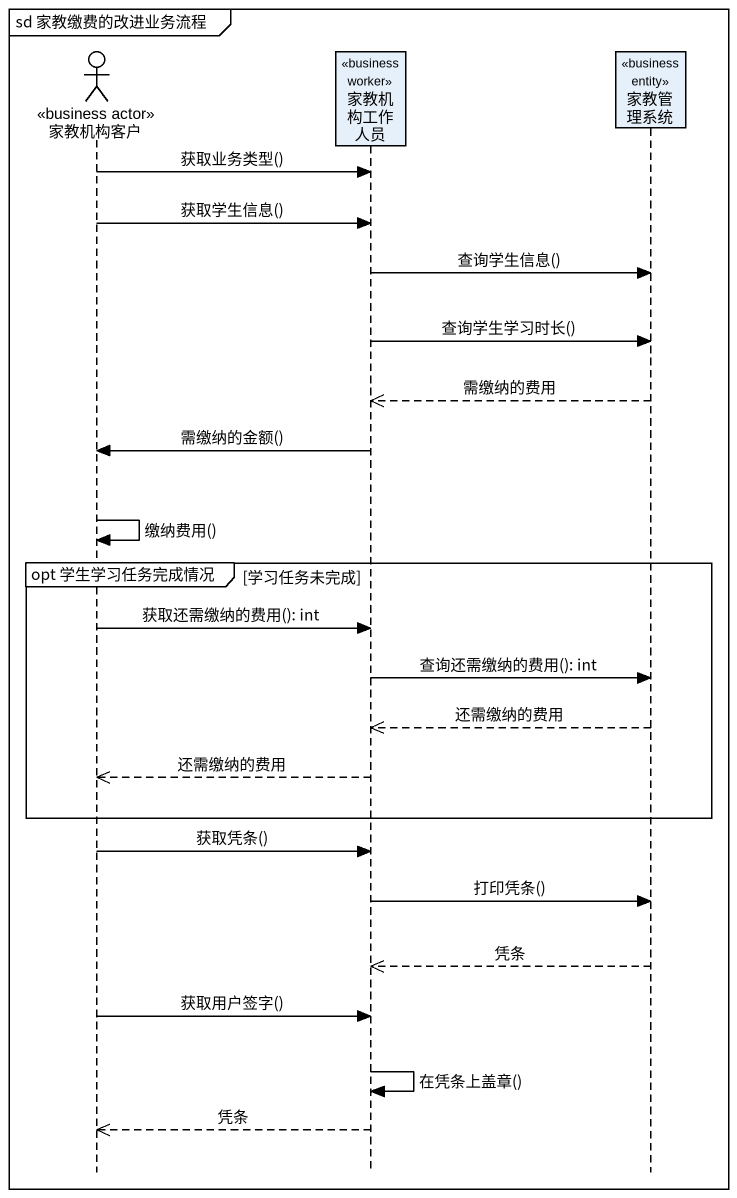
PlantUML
@startuml
mainframe sd 家教缴费的改进业务流程
hide footbox
actor 家教机构客户 <<business actor>>
participant 家教机构工作人员 <<business worker>>
participant 家教管理系统 <<business entity>>

家教机构客户 -> 家教机构工作人员 : 获取业务类型()
家教机构客户 -> 家教机构工作人员 : 获取学生信息()
家教机构工作人员 -> 家教管理系统 : 查询学生信息()
家教机构工作人员 -> 家教管理系统 : 查询学生学习时长()
家教管理系统 -->> 家教机构工作人员 : 需缴纳的费用
家教机构工作人员 -> 家教机构客户 : 需缴纳的金额()
家教机构客户 -> 家教机构客户 : 缴纳费用()
group opt 学生学习任务完成情况 [学习任务未完成]
  家教机构客户 -> 家教机构工作人员 : 获取还需缴纳的费用(): int
  家教机构工作人员 -> 家教管理系统 : 查询还需缴纳的费用(): int
  家教管理系统 -->> 家教机构工作人员 : 还需缴纳的费用
  家教机构工作人员 -->> 家教机构客户 : 还需缴纳的费用
end
家教机构客户 -> 家教机构工作人员 : 获取凭条()
家教机构工作人员 -> 家教管理系统 : 打印凭条()
家教管理系统 -->> 家教机构工作人员 : 凭条
家教机构客户 -> 家教机构工作人员 : 获取用户签字()
家教机构工作人员 -> 家教机构工作人员 : 在凭条上盖章()
家教机构工作人员 -->> 家教机构客户 : 凭条
@enduml
